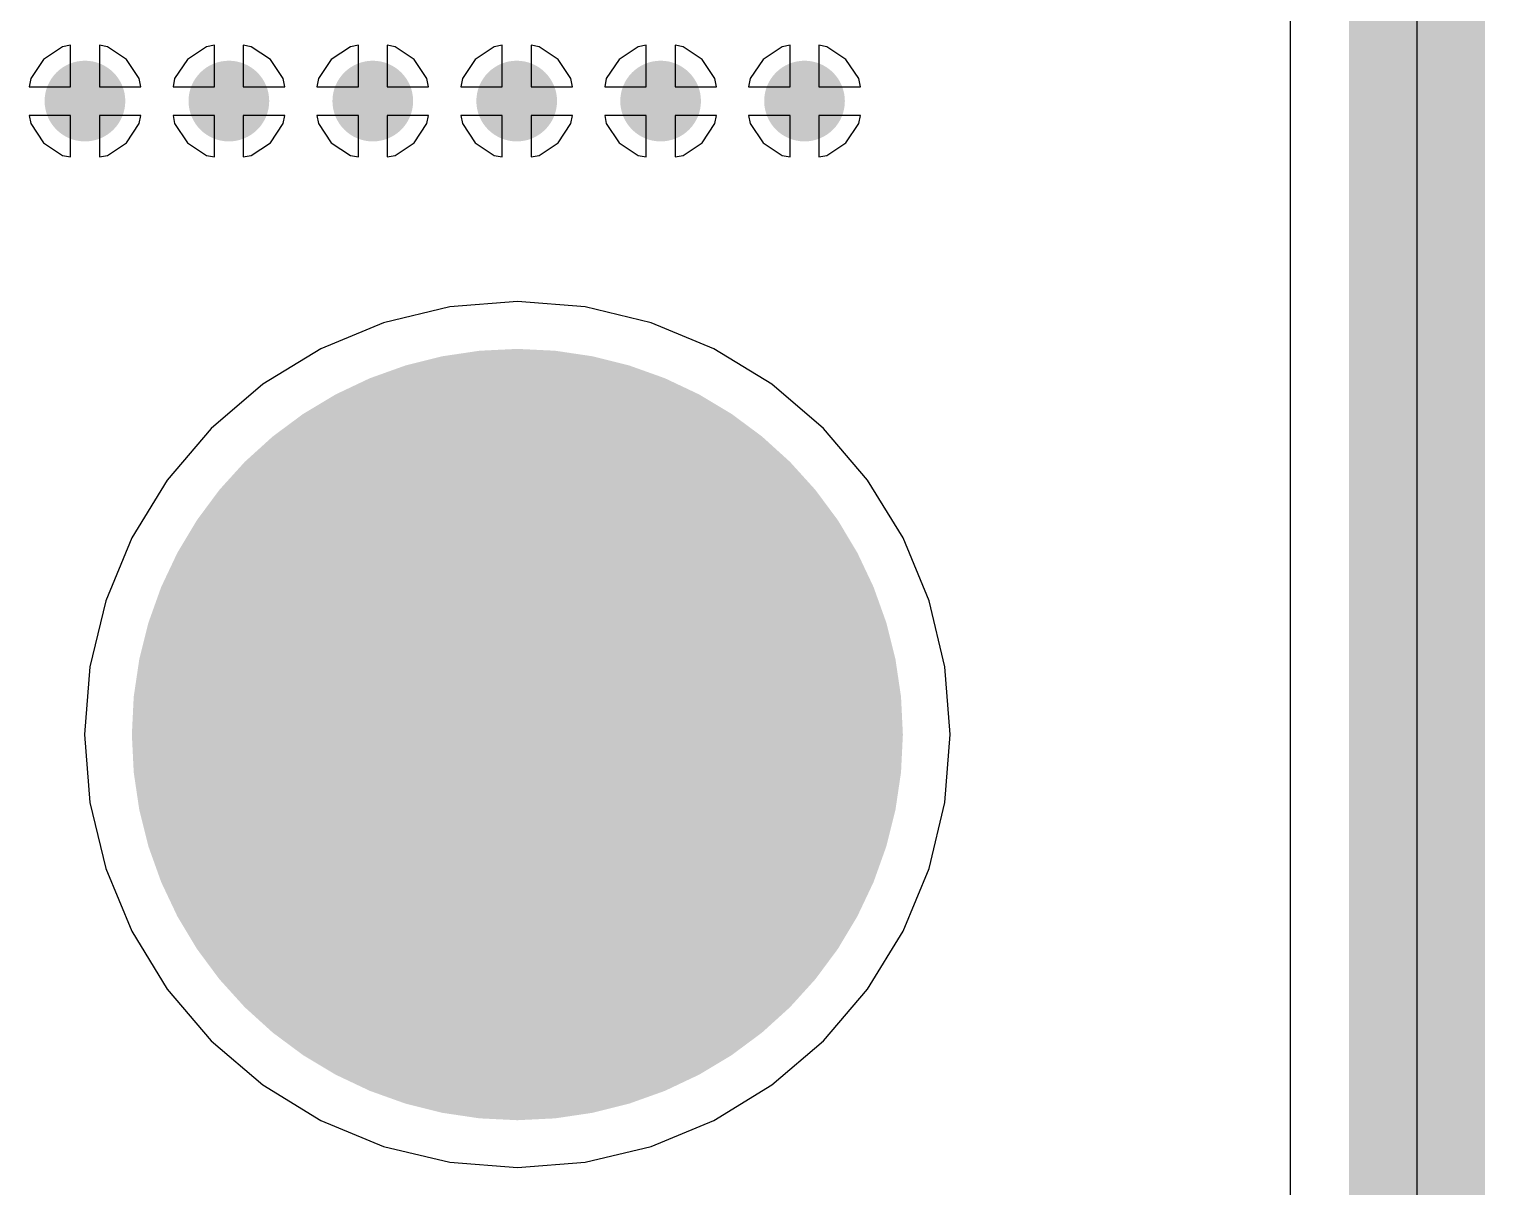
# Model space of a CAD drawing. Header units: millimetres. Extents: x 25 to 374, y 23 to 150.
# Drawn here: x 360.91 to 373.76, y 45.61 to 55.83 of the extents above; entities that cross this region are included whole.
import ezdxf

# ---------------------------------------------------------------- set-up
doc = ezdxf.new("R2010")
doc.units = ezdxf.units.MM
for name, color, linetype in [('BottomLayer', 5, 'Continuous'), ('BottomSolder', 6, 'Continuous'), ('KeepOutLayer', 6, 'Continuous'), ('Mechanical1', 6, 'Continuous'), ('MultiLayer', 9, 'Continuous'), ('PadHoleLayer', 156, 'Continuous'), ('TopLayer', 1, 'Continuous'), ('TopSolder', 216, 'Continuous'), ('ViaHoleLayer', 16, 'Continuous')]:
    doc.layers.add(name, color=color, linetype=linetype)

msp = doc.modelspace()

# ---------------------------------------------------------------- linework, layer by layer
at = {"layer": 'BottomLayer'}
for p, q in [((372.04, 70.565), (372.04, 24.686)), ((361.206, 55.67), (361.038, 55.558)), ((361.277, 55.684), (361.206, 55.67)), ((361.277, 55.319), (361.277, 55.684)), ((361.602, 55.67), (361.531, 55.684)), ((361.531, 55.684), (361.531, 55.319)), ((361.77, 55.558), (361.602, 55.67)), ((362.476, 55.67), (362.308, 55.558)), ((362.547, 55.684), (362.476, 55.67)), ((362.547, 55.319), (362.547, 55.684)), ((362.872, 55.67), (362.801, 55.684)), ((362.801, 55.684), (362.801, 55.319)), ((363.04, 55.558), (362.872, 55.67)), ((363.746, 55.67), (363.578, 55.558)), ((363.817, 55.684), (363.746, 55.67)), ((363.817, 55.319), (363.817, 55.684)), ((364.142, 55.67), (364.071, 55.684)), ((364.071, 55.684), (364.071, 55.319)), ((364.31, 55.558), (364.142, 55.67)), ((365.016, 55.67), (364.848, 55.558)), ((365.087, 55.684), (365.016, 55.67)), ((365.087, 55.319), (365.087, 55.684)), ((365.412, 55.67), (365.341, 55.684)), ((365.341, 55.684), (365.341, 55.319)), ((365.58, 55.558), (365.412, 55.67)), ((366.286, 55.67), (366.118, 55.558)), ((366.357, 55.684), (366.286, 55.67)), ((366.357, 55.319), (366.357, 55.684)), ((366.682, 55.67), (366.611, 55.684)), ((366.611, 55.684), (366.611, 55.319)), ((366.85, 55.558), (366.682, 55.67)), ((367.556, 55.67), (367.388, 55.558)), ((367.627, 55.684), (367.556, 55.67)), ((367.627, 55.319), (367.627, 55.684)), ((367.952, 55.67), (367.881, 55.684)), ((367.881, 55.684), (367.881, 55.319)), ((368.12, 55.558), (367.952, 55.67)), ((361.038, 55.558), (360.925, 55.39)), ((361.882, 55.39), (361.77, 55.558)), ((362.308, 55.558), (362.195, 55.39)), ((363.152, 55.39), (363.04, 55.558)), ((363.578, 55.558), (363.465, 55.39)), ((364.422, 55.39), (364.31, 55.558)), ((364.848, 55.558), (364.735, 55.39)), ((365.692, 55.39), (365.58, 55.558)), ((366.118, 55.558), (366.005, 55.39)), ((366.962, 55.39), (366.85, 55.558)), ((367.388, 55.558), (367.275, 55.39)), ((368.232, 55.39), (368.12, 55.558)), ((360.925, 55.39), (360.911, 55.319)), ((361.897, 55.319), (361.882, 55.39)), ((362.195, 55.39), (362.181, 55.319)), ((363.167, 55.319), (363.152, 55.39)), ((363.465, 55.39), (363.451, 55.319)), ((364.437, 55.319), (364.422, 55.39)), ((364.735, 55.39), (364.721, 55.319)), ((365.707, 55.319), (365.692, 55.39)), ((366.005, 55.39), (365.991, 55.319)), ((366.977, 55.319), (366.962, 55.39)), ((367.275, 55.39), (367.261, 55.319)), ((368.247, 55.319), (368.232, 55.39)), ((360.911, 55.319), (361.277, 55.319)), ((361.531, 55.319), (361.897, 55.319)), ((362.181, 55.319), (362.547, 55.319)), ((362.801, 55.319), (363.167, 55.319)), ((363.451, 55.319), (363.817, 55.319)), ((364.071, 55.319), (364.437, 55.319)), ((364.721, 55.319), (365.087, 55.319)), ((365.341, 55.319), (365.707, 55.319)), ((365.991, 55.319), (366.357, 55.319)), ((366.611, 55.319), (366.977, 55.319)), ((367.261, 55.319), (367.627, 55.319)), ((367.881, 55.319), (368.247, 55.319)), ((361.277, 55.065), (360.911, 55.065)), ((360.911, 55.065), (360.925, 54.993)), ((360.925, 54.993), (361.038, 54.825)), ((361.277, 54.699), (361.277, 55.065)), ((361.897, 55.065), (361.531, 55.065)), ((361.531, 55.065), (361.531, 54.699)), ((361.77, 54.825), (361.882, 54.993)), ((361.882, 54.993), (361.897, 55.065)), ((362.547, 55.065), (362.181, 55.065)), ((362.181, 55.065), (362.195, 54.993)), ((362.195, 54.993), (362.308, 54.825)), ((362.547, 54.699), (362.547, 55.065)), ((363.167, 55.065), (362.801, 55.065)), ((362.801, 55.065), (362.801, 54.699)), ((363.04, 54.825), (363.152, 54.993)), ((363.152, 54.993), (363.167, 55.065)), ((363.817, 55.065), (363.451, 55.065)), ((363.451, 55.065), (363.465, 54.993)), ((363.465, 54.993), (363.578, 54.825)), ((363.817, 54.699), (363.817, 55.065)), ((364.437, 55.065), (364.071, 55.065)), ((364.071, 55.065), (364.071, 54.699)), ((364.31, 54.825), (364.422, 54.993)), ((364.422, 54.993), (364.437, 55.065)), ((365.087, 55.065), (364.721, 55.065)), ((364.721, 55.065), (364.735, 54.993)), ((364.735, 54.993), (364.848, 54.825)), ((365.087, 54.699), (365.087, 55.065)), ((365.707, 55.065), (365.341, 55.065)), ((365.341, 55.065), (365.341, 54.699)), ((365.58, 54.825), (365.692, 54.993)), ((365.692, 54.993), (365.707, 55.065)), ((366.357, 55.065), (365.991, 55.065)), ((365.991, 55.065), (366.005, 54.993)), ((366.005, 54.993), (366.118, 54.825)), ((366.357, 54.699), (366.357, 55.065)), ((366.977, 55.065), (366.611, 55.065)), ((366.611, 55.065), (366.611, 54.699)), ((366.85, 54.825), (366.962, 54.993)), ((366.962, 54.993), (366.977, 55.065)), ((367.627, 55.065), (367.261, 55.065)), ((367.261, 55.065), (367.275, 54.993)), ((367.275, 54.993), (367.388, 54.825)), ((367.627, 54.699), (367.627, 55.065)), ((368.247, 55.065), (367.881, 55.065)), ((367.881, 55.065), (367.881, 54.699)), ((368.12, 54.825), (368.232, 54.993)), ((368.232, 54.993), (368.247, 55.065)), ((361.038, 54.825), (361.206, 54.713)), ((361.602, 54.713), (361.77, 54.825)), ((362.308, 54.825), (362.476, 54.713)), ((362.872, 54.713), (363.04, 54.825)), ((363.578, 54.825), (363.746, 54.713)), ((364.142, 54.713), (364.31, 54.825)), ((364.848, 54.825), (365.016, 54.713)), ((365.412, 54.713), (365.58, 54.825)), ((366.118, 54.825), (366.286, 54.713)), ((366.682, 54.713), (366.85, 54.825)), ((367.388, 54.825), (367.556, 54.713)), ((367.952, 54.713), (368.12, 54.825)), ((361.206, 54.713), (361.277, 54.699)), ((361.531, 54.699), (361.602, 54.713)), ((362.476, 54.713), (362.547, 54.699)), ((362.801, 54.699), (362.872, 54.713)), ((363.746, 54.713), (363.817, 54.699)), ((364.071, 54.699), (364.142, 54.713)), ((365.016, 54.713), (365.087, 54.699)), ((365.341, 54.699), (365.412, 54.713)), ((366.286, 54.713), (366.357, 54.699)), ((366.611, 54.699), (366.682, 54.713)), ((367.556, 54.713), (367.627, 54.699)), ((367.881, 54.699), (367.952, 54.713)), ((364.623, 53.376), (364.04, 53.236)), ((365.22, 53.423), (364.623, 53.376)), ((365.818, 53.376), (365.22, 53.423)), ((366.4, 53.236), (365.818, 53.376)), ((364.04, 53.236), (363.486, 53.007)), ((366.954, 53.007), (366.4, 53.236)), ((363.486, 53.007), (362.975, 52.694)), ((367.465, 52.694), (366.954, 53.007)), ((362.975, 52.694), (362.519, 52.305)), ((367.921, 52.305), (367.465, 52.694)), ((362.519, 52.305), (362.13, 51.849)), ((368.31, 51.849), (367.921, 52.305)), ((362.13, 51.849), (361.817, 51.338)), ((368.624, 51.338), (368.31, 51.849)), ((361.817, 51.338), (361.587, 50.784)), ((368.853, 50.784), (368.624, 51.338)), ((361.587, 50.784), (361.447, 50.201)), ((368.993, 50.201), (368.853, 50.784)), ((361.447, 50.201), (361.4, 49.604)), ((369.04, 49.604), (368.993, 50.201)), ((361.4, 49.604), (361.447, 49.006)), ((368.993, 49.006), (369.04, 49.604)), ((361.447, 49.006), (361.587, 48.423)), ((368.853, 48.423), (368.993, 49.006)), ((361.587, 48.423), (361.817, 47.87)), ((368.624, 47.87), (368.853, 48.423)), ((361.817, 47.87), (362.13, 47.358)), ((368.31, 47.358), (368.624, 47.87)), ((362.13, 47.358), (362.519, 46.903)), ((367.921, 46.903), (368.31, 47.358)), ((362.519, 46.903), (362.975, 46.513)), ((367.465, 46.513), (367.921, 46.903)), ((362.975, 46.513), (363.486, 46.2)), ((366.954, 46.2), (367.465, 46.513)), ((363.486, 46.2), (364.04, 45.971)), ((366.4, 45.971), (366.954, 46.2)), ((364.04, 45.971), (364.623, 45.831)), ((365.818, 45.831), (366.4, 45.971)), ((364.623, 45.831), (365.22, 45.784)), ((365.22, 45.784), (365.818, 45.831))]:
    msp.add_line(p, q, dxfattribs=at)
for points, const_width in [([(361.277, 55.192, 1), (361.531, 55.192, 1)], 0.254), ([(362.547, 55.192, 1), (362.801, 55.192, 1)], 0.254), ([(363.817, 55.192, 1), (364.071, 55.192, 1)], 0.254), ([(365.087, 55.192, 1), (365.341, 55.192, 1)], 0.254), ([(366.357, 55.192, 1), (366.611, 55.192, 1)], 0.254), ([(367.627, 55.192, 1), (367.881, 55.192, 1)], 0.254), ([(363.57, 49.604, 1), (366.87, 49.604, 1)], 3.3)]:
    msp.add_lwpolyline(points, format="xyb", close=True, dxfattribs=dict(at, const_width=const_width))
at = {"layer": 'BottomSolder'}
for points, const_width in [([(361.226, 55.192, 1), (361.582, 55.192, 1)], 0.356), ([(362.496, 55.192, 1), (362.852, 55.192, 1)], 0.356), ([(363.766, 55.192, 1), (364.122, 55.192, 1)], 0.356), ([(365.036, 55.192, 1), (365.392, 55.192, 1)], 0.356), ([(366.306, 55.192, 1), (366.662, 55.192, 1)], 0.356), ([(367.576, 55.192, 1), (367.932, 55.192, 1)], 0.356), ([(363.519, 49.604, 1), (366.921, 49.604, 1)], 3.402)]:
    msp.add_lwpolyline(points, format="xyb", close=True, dxfattribs=dict(at, const_width=const_width))
at = {"layer": 'KeepOutLayer', "const_width": 1.2}
msp.add_lwpolyline([(373.158, 23.569), (373.158, 149.299)], dxfattribs=at)
at = {"layer": 'Mechanical1', "const_width": 0.0127}
msp.add_lwpolyline([(373.158, 23.569), (373.158, 149.305)], dxfattribs=at)
at = {"layer": 'MultiLayer'}
for points, const_width in [([(361.277, 55.192, 1), (361.531, 55.192, 1)], 0.254), ([(362.547, 55.192, 1), (362.801, 55.192, 1)], 0.254), ([(363.817, 55.192, 1), (364.071, 55.192, 1)], 0.254), ([(365.087, 55.192, 1), (365.341, 55.192, 1)], 0.254), ([(366.357, 55.192, 1), (366.611, 55.192, 1)], 0.254), ([(367.627, 55.192, 1), (367.881, 55.192, 1)], 0.254), ([(363.57, 49.604, 1), (366.87, 49.604, 1)], 3.3)]:
    msp.add_lwpolyline(points, format="xyb", close=True, dxfattribs=dict(at, const_width=const_width))
at = {"layer": 'PadHoleLayer', "const_width": 1.6}
msp.add_lwpolyline([(364.42, 49.604, 1), (366.02, 49.604, 1)], format="xyb", close=True, dxfattribs=at)
at = {"layer": 'TopLayer'}
for p, q in [((372.04, 70.565), (372.04, 24.686)), ((361.206, 55.67), (361.038, 55.558)), ((361.277, 55.684), (361.206, 55.67)), ((361.277, 55.319), (361.277, 55.684)), ((361.602, 55.67), (361.531, 55.684)), ((361.531, 55.684), (361.531, 55.319)), ((361.77, 55.558), (361.602, 55.67)), ((362.476, 55.67), (362.308, 55.558)), ((362.547, 55.684), (362.476, 55.67)), ((362.547, 55.319), (362.547, 55.684)), ((362.872, 55.67), (362.801, 55.684)), ((362.801, 55.684), (362.801, 55.319)), ((363.04, 55.558), (362.872, 55.67)), ((363.746, 55.67), (363.578, 55.558)), ((363.817, 55.684), (363.746, 55.67)), ((363.817, 55.319), (363.817, 55.684)), ((364.142, 55.67), (364.071, 55.684)), ((364.071, 55.684), (364.071, 55.319)), ((364.31, 55.558), (364.142, 55.67)), ((365.016, 55.67), (364.848, 55.558)), ((365.087, 55.684), (365.016, 55.67)), ((365.087, 55.319), (365.087, 55.684)), ((365.412, 55.67), (365.341, 55.684)), ((365.341, 55.684), (365.341, 55.319)), ((365.58, 55.558), (365.412, 55.67)), ((366.286, 55.67), (366.118, 55.558)), ((366.357, 55.684), (366.286, 55.67)), ((366.357, 55.319), (366.357, 55.684)), ((366.682, 55.67), (366.611, 55.684)), ((366.611, 55.684), (366.611, 55.319)), ((366.85, 55.558), (366.682, 55.67)), ((367.556, 55.67), (367.388, 55.558)), ((367.627, 55.684), (367.556, 55.67)), ((367.627, 55.319), (367.627, 55.684)), ((367.952, 55.67), (367.881, 55.684)), ((367.881, 55.684), (367.881, 55.319)), ((368.12, 55.558), (367.952, 55.67)), ((361.038, 55.558), (360.925, 55.39)), ((361.882, 55.39), (361.77, 55.558)), ((362.308, 55.558), (362.195, 55.39)), ((363.152, 55.39), (363.04, 55.558)), ((363.578, 55.558), (363.465, 55.39)), ((364.422, 55.39), (364.31, 55.558)), ((364.848, 55.558), (364.735, 55.39)), ((365.692, 55.39), (365.58, 55.558)), ((366.118, 55.558), (366.005, 55.39)), ((366.962, 55.39), (366.85, 55.558)), ((367.388, 55.558), (367.275, 55.39)), ((368.232, 55.39), (368.12, 55.558)), ((360.925, 55.39), (360.911, 55.319)), ((361.897, 55.319), (361.882, 55.39)), ((362.195, 55.39), (362.181, 55.319)), ((363.167, 55.319), (363.152, 55.39)), ((363.465, 55.39), (363.451, 55.319)), ((364.437, 55.319), (364.422, 55.39)), ((364.735, 55.39), (364.721, 55.319)), ((365.707, 55.319), (365.692, 55.39)), ((366.005, 55.39), (365.991, 55.319)), ((366.977, 55.319), (366.962, 55.39)), ((367.275, 55.39), (367.261, 55.319)), ((368.247, 55.319), (368.232, 55.39)), ((360.911, 55.319), (361.277, 55.319)), ((361.531, 55.319), (361.897, 55.319)), ((362.181, 55.319), (362.547, 55.319)), ((362.801, 55.319), (363.167, 55.319)), ((363.451, 55.319), (363.817, 55.319)), ((364.071, 55.319), (364.437, 55.319)), ((364.721, 55.319), (365.087, 55.319)), ((365.341, 55.319), (365.707, 55.319)), ((365.991, 55.319), (366.357, 55.319)), ((366.611, 55.319), (366.977, 55.319)), ((367.261, 55.319), (367.627, 55.319)), ((367.881, 55.319), (368.247, 55.319)), ((361.277, 55.065), (360.911, 55.065)), ((360.911, 55.065), (360.925, 54.993)), ((360.925, 54.993), (361.038, 54.825)), ((361.277, 54.699), (361.277, 55.065)), ((361.897, 55.065), (361.531, 55.065)), ((361.531, 55.065), (361.531, 54.699)), ((361.77, 54.825), (361.882, 54.993)), ((361.882, 54.993), (361.897, 55.065)), ((362.547, 55.065), (362.181, 55.065)), ((362.181, 55.065), (362.195, 54.993)), ((362.195, 54.993), (362.308, 54.825)), ((362.547, 54.699), (362.547, 55.065)), ((363.167, 55.065), (362.801, 55.065)), ((362.801, 55.065), (362.801, 54.699)), ((363.04, 54.825), (363.152, 54.993)), ((363.152, 54.993), (363.167, 55.065)), ((363.817, 55.065), (363.451, 55.065)), ((363.451, 55.065), (363.465, 54.993)), ((363.465, 54.993), (363.578, 54.825)), ((363.817, 54.699), (363.817, 55.065)), ((364.437, 55.065), (364.071, 55.065)), ((364.071, 55.065), (364.071, 54.699)), ((364.31, 54.825), (364.422, 54.993)), ((364.422, 54.993), (364.437, 55.065)), ((365.087, 55.065), (364.721, 55.065)), ((364.721, 55.065), (364.735, 54.993)), ((364.735, 54.993), (364.848, 54.825)), ((365.087, 54.699), (365.087, 55.065)), ((365.707, 55.065), (365.341, 55.065)), ((365.341, 55.065), (365.341, 54.699)), ((365.58, 54.825), (365.692, 54.993)), ((365.692, 54.993), (365.707, 55.065)), ((366.357, 55.065), (365.991, 55.065)), ((365.991, 55.065), (366.005, 54.993)), ((366.005, 54.993), (366.118, 54.825)), ((366.357, 54.699), (366.357, 55.065)), ((366.977, 55.065), (366.611, 55.065)), ((366.611, 55.065), (366.611, 54.699)), ((366.85, 54.825), (366.962, 54.993)), ((366.962, 54.993), (366.977, 55.065)), ((367.627, 55.065), (367.261, 55.065)), ((367.261, 55.065), (367.275, 54.993)), ((367.275, 54.993), (367.388, 54.825)), ((367.627, 54.699), (367.627, 55.065)), ((368.247, 55.065), (367.881, 55.065)), ((367.881, 55.065), (367.881, 54.699)), ((368.12, 54.825), (368.232, 54.993)), ((368.232, 54.993), (368.247, 55.065)), ((361.038, 54.825), (361.206, 54.713)), ((361.602, 54.713), (361.77, 54.825)), ((362.308, 54.825), (362.476, 54.713)), ((362.872, 54.713), (363.04, 54.825)), ((363.578, 54.825), (363.746, 54.713)), ((364.142, 54.713), (364.31, 54.825)), ((364.848, 54.825), (365.016, 54.713)), ((365.412, 54.713), (365.58, 54.825)), ((366.118, 54.825), (366.286, 54.713)), ((366.682, 54.713), (366.85, 54.825)), ((367.388, 54.825), (367.556, 54.713)), ((367.952, 54.713), (368.12, 54.825)), ((361.206, 54.713), (361.277, 54.699)), ((361.531, 54.699), (361.602, 54.713)), ((362.476, 54.713), (362.547, 54.699)), ((362.801, 54.699), (362.872, 54.713)), ((363.746, 54.713), (363.817, 54.699)), ((364.071, 54.699), (364.142, 54.713)), ((365.016, 54.713), (365.087, 54.699)), ((365.341, 54.699), (365.412, 54.713)), ((366.286, 54.713), (366.357, 54.699)), ((366.611, 54.699), (366.682, 54.713)), ((367.556, 54.713), (367.627, 54.699)), ((367.881, 54.699), (367.952, 54.713)), ((364.623, 53.376), (364.04, 53.236)), ((365.22, 53.423), (364.623, 53.376)), ((365.818, 53.376), (365.22, 53.423)), ((366.4, 53.236), (365.818, 53.376)), ((364.04, 53.236), (363.486, 53.007)), ((366.954, 53.007), (366.4, 53.236)), ((363.486, 53.007), (362.975, 52.694)), ((367.465, 52.694), (366.954, 53.007)), ((362.975, 52.694), (362.519, 52.305)), ((367.921, 52.305), (367.465, 52.694)), ((362.519, 52.305), (362.13, 51.849)), ((368.31, 51.849), (367.921, 52.305)), ((362.13, 51.849), (361.817, 51.338)), ((368.624, 51.338), (368.31, 51.849)), ((361.817, 51.338), (361.587, 50.784)), ((368.853, 50.784), (368.624, 51.338)), ((361.587, 50.784), (361.447, 50.201)), ((368.993, 50.201), (368.853, 50.784)), ((361.447, 50.201), (361.4, 49.604)), ((369.04, 49.604), (368.993, 50.201)), ((361.4, 49.604), (361.447, 49.006)), ((368.993, 49.006), (369.04, 49.604)), ((361.447, 49.006), (361.587, 48.423)), ((368.853, 48.423), (368.993, 49.006)), ((361.587, 48.423), (361.817, 47.87)), ((368.624, 47.87), (368.853, 48.423)), ((361.817, 47.87), (362.13, 47.358)), ((368.31, 47.358), (368.624, 47.87)), ((362.13, 47.358), (362.519, 46.903)), ((367.921, 46.903), (368.31, 47.358)), ((362.519, 46.903), (362.975, 46.513)), ((367.465, 46.513), (367.921, 46.903)), ((362.975, 46.513), (363.486, 46.2)), ((366.954, 46.2), (367.465, 46.513)), ((363.486, 46.2), (364.04, 45.971)), ((366.4, 45.971), (366.954, 46.2)), ((364.04, 45.971), (364.623, 45.831)), ((365.818, 45.831), (366.4, 45.971)), ((364.623, 45.831), (365.22, 45.784)), ((365.22, 45.784), (365.818, 45.831))]:
    msp.add_line(p, q, dxfattribs=at)
for points, const_width in [([(361.277, 55.192, 1), (361.531, 55.192, 1)], 0.254), ([(362.547, 55.192, 1), (362.801, 55.192, 1)], 0.254), ([(363.817, 55.192, 1), (364.071, 55.192, 1)], 0.254), ([(365.087, 55.192, 1), (365.341, 55.192, 1)], 0.254), ([(366.357, 55.192, 1), (366.611, 55.192, 1)], 0.254), ([(367.627, 55.192, 1), (367.881, 55.192, 1)], 0.254), ([(363.57, 49.604, 1), (366.87, 49.604, 1)], 3.3)]:
    msp.add_lwpolyline(points, format="xyb", close=True, dxfattribs=dict(at, const_width=const_width))
at = {"layer": 'TopSolder'}
for points, const_width in [([(361.226, 55.192, 1), (361.582, 55.192, 1)], 0.356), ([(362.496, 55.192, 1), (362.852, 55.192, 1)], 0.356), ([(363.766, 55.192, 1), (364.122, 55.192, 1)], 0.356), ([(365.036, 55.192, 1), (365.392, 55.192, 1)], 0.356), ([(366.306, 55.192, 1), (366.662, 55.192, 1)], 0.356), ([(367.576, 55.192, 1), (367.932, 55.192, 1)], 0.356), ([(363.519, 49.604, 1), (366.921, 49.604, 1)], 3.402)]:
    msp.add_lwpolyline(points, format="xyb", close=True, dxfattribs=dict(at, const_width=const_width))
at = {"layer": 'ViaHoleLayer', "const_width": 0.127}
for points in [[(361.34, 55.192, 1), (361.467, 55.192, 1)], [(362.61, 55.192, 1), (362.737, 55.192, 1)], [(363.88, 55.192, 1), (364.007, 55.192, 1)], [(365.15, 55.192, 1), (365.277, 55.192, 1)], [(366.42, 55.192, 1), (366.547, 55.192, 1)], [(367.69, 55.192, 1), (367.817, 55.192, 1)]]:
    msp.add_lwpolyline(points, format="xyb", close=True, dxfattribs=at)

doc.saveas('drawing.dxf')
